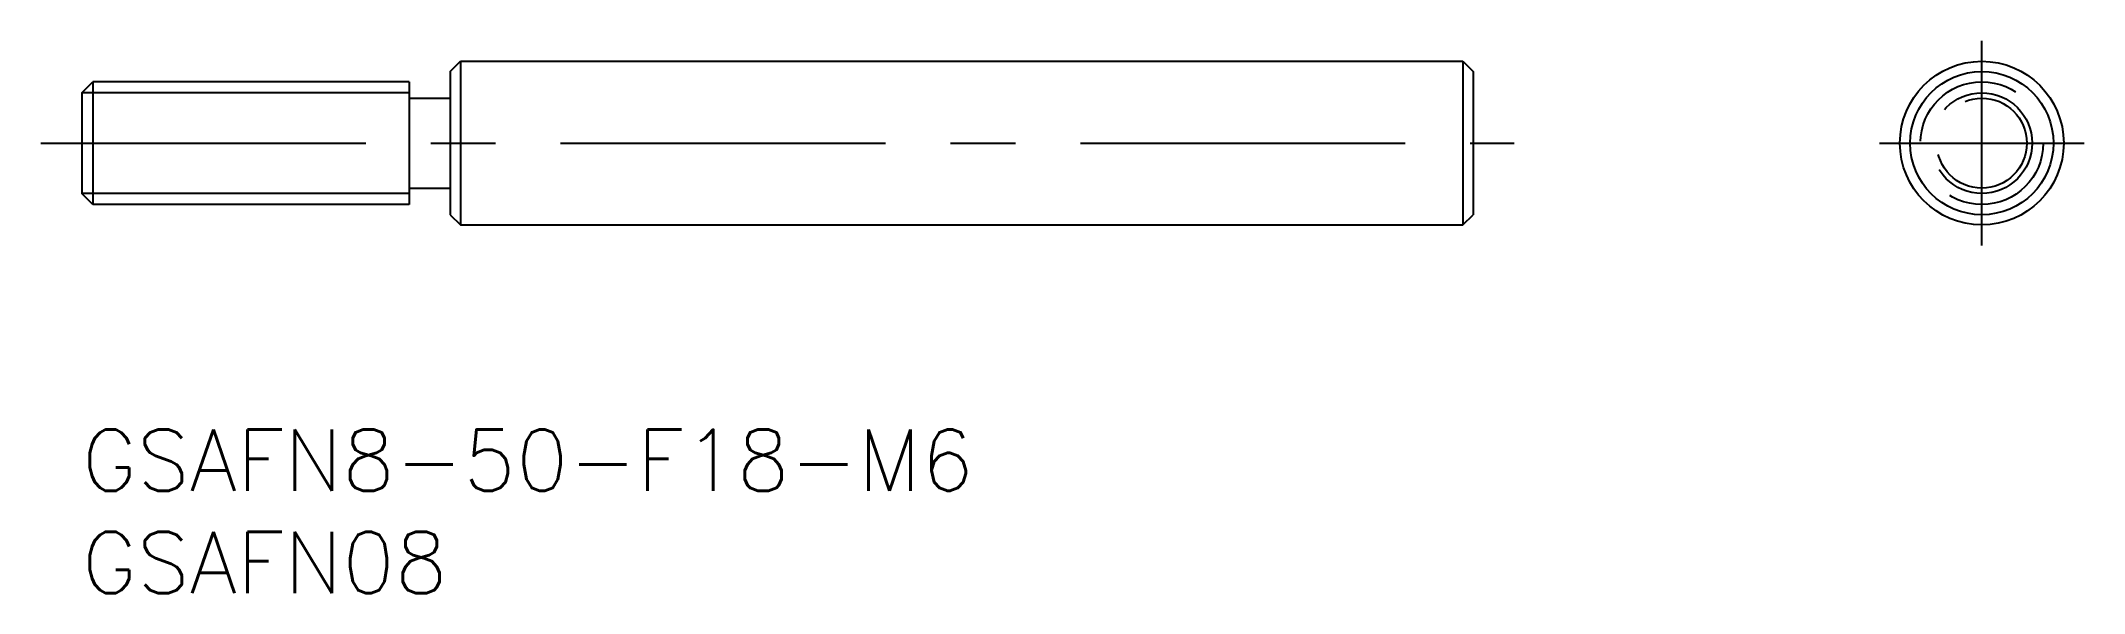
# Model space of a CAD drawing. Extents: x -2 to 97.9, y -8 to 19.
import ezdxf

# ---------------------------------------------------------------- set-up
doc = ezdxf.new("R2010")
doc.units = 0
doc.header["$LTSCALE"] = 0.5
doc.linetypes.add('CENTER', pattern=[50.8, 31.75, -6.35, 6.35, -6.35])
doc.linetypes.add('DASHED', pattern=[19.05, 12.7, -6.35])
for name, color, linetype in [('MSM_CENTER', 1, 'CENTER'), ('MSM_CONTINUOUS', 7, 'CONTINUOUS'), ('MSM_DASHED', 4, 'DASHED'), ('MSM_NARROW', 5, 'CONTINUOUS'), ('MSM_PART_NUMBER', 7, 'CONTINUOUS')]:
    doc.layers.add(name, color=color, linetype=linetype)
doc.styles.get("Standard").update_dxf_attribs({"font": 'txt.shx', "height": 3, "bigfont": 'bigfont.shx'})

# ---------------------------------------------------------------- blocks, each defined once
blk = doc.blocks.new('*U3')
at = {"layer": 'MSM_PART_NUMBER'}
blk.add_text('GSAFN8-50-F18-M6', height=3, dxfattribs=at).set_placement((0, -3))
blk = doc.blocks.new('*U4')
at = {"layer": 'MSM_PART_NUMBER'}
blk.add_text('GSAFN08', height=3, dxfattribs=at).set_placement((0, -8))

msp = doc.modelspace()

# ---------------------------------------------------------------- linework, layer by layer
at = {"layer": 'MSM_CENTER'}
for p, q in [((92.855, 9), (92.855, 19)), ((-2, 14), (70, 14)), ((87.855, 14), (97.855, 14))]:
    msp.add_line(p, q, dxfattribs=at)
at = {"layer": 'MSM_CONTINUOUS'}
for p, q in [((18, 17.5), (18.5, 18)), ((18.5, 18), (67.5, 18)), ((18.5, 18), (18.5, 10)), ((67.5, 18), (68, 17.5)), ((67.5, 18), (67.5, 10)), ((0, 16.458), (0.542, 17)), ((0.542, 17), (0.542, 11)), ((16, 17), (0.542, 17)), ((16, 17), (16, 11)), ((18, 17.5), (18, 10.5)), ((68, 17.5), (68, 10.5)), ((0, 16.458), (0, 11.541)), ((16, 16.2), (18, 16.2)), ((0.542, 11), (0, 11.541)), ((16, 11), (0.542, 11)), ((16, 11.8), (18, 11.8)), ((18, 10.5), (18.5, 10)), ((18.5, 10), (67.5, 10)), ((67.5, 10), (68, 10.5))]:
    msp.add_line(p, q, dxfattribs=at)
for radius in [4, 3.5]:
    msp.add_circle((92.855, 14), radius, dxfattribs=at)
at = {"layer": 'MSM_DASHED'}
for radius in [3, 2.458, 2.2]:
    msp.add_circle((92.855, 14), radius, dxfattribs=at)
at = {"layer": 'MSM_NARROW'}
for p, q in [((16, 16.458), (0, 16.458)), ((16, 11.541), (0, 11.541))]:
    msp.add_line(p, q, dxfattribs=at)

# ---------------------------------------------------------------- block references
at = {"layer": 'MSM_CONTINUOUS'}
for name in ['*U3', '*U4']:
    msp.add_blockref(name, (0, 0), dxfattribs=at)

doc.saveas('drawing.dxf')
